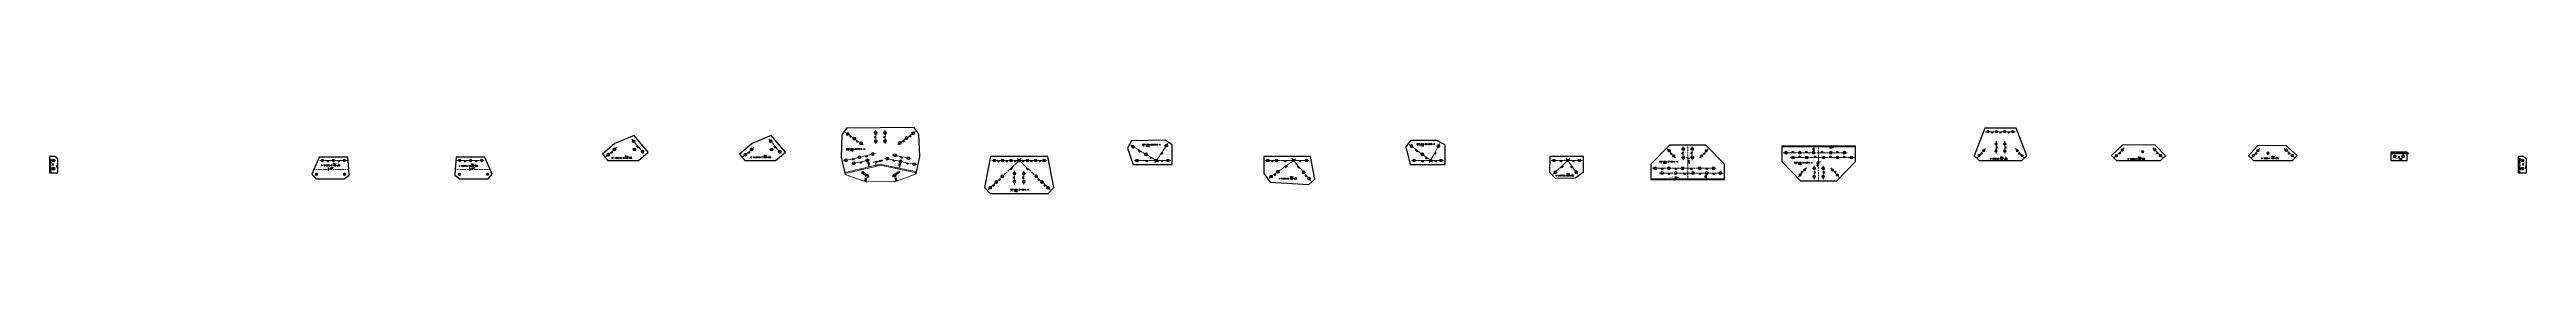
# Model space of a CAD drawing. Header units: millimetres. Extents: x -164 to 144402, y -33030 to 11430.
# Drawn here: x 71930 to 89990, y -15321 to -14838 of the extents above; entities that cross this region are included whole.
import ezdxf
from ezdxf.enums import TextEntityAlignment as Align

# ---------------------------------------------------------------- set-up
doc = ezdxf.new("R2010")
doc.units = ezdxf.units.MM
doc.header["$LTSCALE"] = 20
doc.header["$PDMODE"] = 1
doc.linetypes.add('DASHDOT2X', pattern=[1.75, 1.5, -0.125, 0, -0.125])
doc.linetypes.add('DIVIDE', pattern=[0.875, 0.5, -0.125, 0, -0.125, 0, -0.125])
for name, color, linetype, lineweight in [('1', 7, 'Continuous', 25), ('11', 3, 'Continuous', 13), ('12', 7, 'Continuous', 13), ('5', 1, 'Continuous', 13), ('7', 2, 'DASHDOT2X', 13), ('8', 3, 'DIVIDE', 13)]:
    doc.layers.add(name, color=color, linetype=linetype, lineweight=lineweight)
doc.styles.get("Standard").update_dxf_attribs({"font": 'simplex', "width": 0.7, "bigfont": 'gbhzfs.shx'})
doc.dimstyles.new('dimStyle3', dxfattribs={"dimtxt": 2.1, "dimasz": 1, "dimexe": 1.05, "dimexo": 0, "dimgap": 0.525, "dimtad": 1, "dimzin": 0, "dimdsep": 46, "dimtxsty": 'standard', "dimblk": 'OBLIQUE', "dimblk1": 'OBLIQUE', "dimblk2": 'OBLIQUE', "dimcen": 0.09, "dimadec": 0, "dimazin": 0, "dimtfac": 1, "dimtdec": 1, "dimtmove": 0, "dimatfit": 3, "dimfxl": 0, "dimtolj": 1, "dimtzin": 0, "dimarcsym": 0})
doc.dimstyles.get("Standard").update_dxf_attribs({"dimtxt": 2.1, "dimasz": 1, "dimexe": 1.05, "dimexo": 0, "dimgap": 0.525, "dimtad": 1, "dimzin": 0, "dimdsep": 46, "dimtxsty": 'standard', "dimblk": 'OBLIQUE', "dimblk1": 'OBLIQUE', "dimblk2": 'OBLIQUE', "dimcen": 0.09, "dimadec": 0, "dimazin": 0, "dimtfac": 1, "dimtdec": 1, "dimtix": 1, "dimtmove": 0, "dimatfit": 3, "dimfxl": 0, "dimtolj": 1, "dimtzin": 0, "dimarcsym": 0})

# ---------------------------------------------------------------- blocks, each defined once
blk = doc.blocks.new('M20')
for p, q in [((-0.5, 0), (0.5, 0)), ((0, -0.5), (0, 0.5))]:
    blk.add_line(p, q)
blk.add_circle((0, 0), 1)
blk = doc.blocks.new('M16')
for p, q in [((-0.7, -0.7), (0.7, 0.7)), ((-0.4, 0), (0.4, 0)), ((0, 0.4), (0, -0.4))]:
    blk.add_line(p, q)
blk.add_circle((0, 0), 1)
for radius in [0.8, 0.6, 0.4, 0.2]:
    blk.add_arc((0, 0), radius, 225, 45)
blk = doc.blocks.new('*D53')
at = {"layer": '12', "color": 0, "lineweight": -2}
for p, q in [((78130, -15166), (78103, -15182)), ((78078, -15197), (78076, -15198)), ((78081, -15195), (78101, -15183))]:
    blk.add_line(p, q, dxfattribs=at)
at = {"layer": '12', "color": 0}
for points in [[(78078, -15196), (78079, -15197), (78081, -15195)], [(78103, -15182), (78103, -15182), (78101, -15183)]]:
    blk.add_solid(points, dxfattribs=at)
at = {"layer": 'Defpoints', "color": 0}
for p in [(78081, -15195), (78101, -15183)]:
    blk.add_point(p, dxfattribs=at)
at = {"layer": '12', "color": 0, "insert": (78115, -15169), "char_height": 10, "attachment_point": 5, "rotation": 30.7945}
blk.add_mtext('∅23.5', dxfattribs=at)
blk = doc.blocks.new('*D54')
at = {"layer": '12', "color": 0, "lineweight": -2}
for p, q in [((77851, -15168), (77878, -15184)), ((77901, -15197), (77881, -15185)), ((77903, -15198), (77905, -15200))]:
    blk.add_line(p, q, dxfattribs=at)
at = {"layer": '12', "color": 0}
for points in [[(77879, -15184), (77878, -15185), (77881, -15185)], [(77903, -15198), (77903, -15199), (77901, -15197)]]:
    blk.add_solid(points, dxfattribs=at)
at = {"layer": 'Defpoints', "color": 0}
for p in [(77881, -15185), (77901, -15197)]:
    blk.add_point(p, dxfattribs=at)
at = {"layer": '12', "color": 0, "insert": (77867, -15171), "char_height": 10, "attachment_point": 5, "rotation": 329.8671}
blk.add_mtext('∅23.5', dxfattribs=at)
blk = doc.blocks.new('*D55')
at = {"layer": '12', "color": 0, "lineweight": -2}
blk.add_line((78095, -15209), (78101, -15231), dxfattribs=at)
at = {"layer": '12', "color": 0}
blk.add_solid([(78101, -15231), (78100, -15231), (78101, -15233)], dxfattribs=at)
at = {"layer": 'Defpoints', "color": 0}
for p in [(78091, -15189), (78101, -15233)]:
    blk.add_point(p, dxfattribs=at)
at = {"layer": '12', "color": 0, "insert": (78103, -15217), "char_height": 10, "attachment_point": 5, "rotation": 283.3413}
blk.add_mtext('R45', dxfattribs=at)
blk = doc.blocks.new('*D56')
at = {"layer": '12', "color": 0, "lineweight": -2}
blk.add_line((77887, -15211), (77882, -15233), dxfattribs=at)
at = {"layer": '12', "color": 0}
blk.add_solid([(77882, -15233), (77883, -15233), (77882, -15235)], dxfattribs=at)
at = {"layer": 'Defpoints', "color": 0}
for p in [(77882, -15235), (77891, -15191)]:
    blk.add_point(p, dxfattribs=at)
at = {"layer": '12', "color": 0, "insert": (77879, -15220), "char_height": 10, "attachment_point": 5, "rotation": 78.7978}
blk.add_mtext('R45', dxfattribs=at)
blk = doc.blocks.new('*D147')
at = {"layer": '12', "color": 0, "lineweight": -2}
for p, q in [((78125, -15135), (78125, -15135)), ((78136, -15089), (78126, -15133)), ((78136, -15086), (78135, -15086))]:
    blk.add_line(p, q, dxfattribs=at)
at = {"layer": '12', "color": 0}
for points in [[(78126, -15133), (78127, -15133), (78126, -15135)], [(78135, -15089), (78136, -15089), (78136, -15087)]]:
    blk.add_solid(points, dxfattribs=at)
at = {"layer": 'Defpoints', "color": 0}
for p in [(78126, -15135), (78126, -15135), (78136, -15087)]:
    blk.add_point(p, dxfattribs=at)
at = {"layer": '12', "color": 0, "insert": (78126, -15110), "char_height": 10, "attachment_point": 5, "rotation": 78.1048}
blk.add_mtext('50', dxfattribs=at)
blk = doc.blocks.new('*D148')
at = {"layer": '12', "color": 0, "lineweight": -2}
for p, q in [((77893, -15078), (77893, -15078)), ((77893, -15081), (77903, -15124)), ((77904, -15127), (77904, -15127))]:
    blk.add_line(p, q, dxfattribs=at)
at = {"layer": '12', "color": 0}
for points in [[(77893, -15080), (77892, -15081), (77892, -15078)], [(77903, -15124), (77902, -15125), (77903, -15127)]]:
    blk.add_solid(points, dxfattribs=at)
at = {"layer": 'Defpoints', "color": 0}
for p in [(77892, -15078), (77903, -15127), (77903, -15127)]:
    blk.add_point(p, dxfattribs=at)
at = {"layer": '12', "color": 0, "insert": (77903, -15101), "char_height": 10, "attachment_point": 5, "rotation": 283.0162}
blk.add_mtext('50', dxfattribs=at)
blk = doc.blocks.new('*D149')
at = {"layer": '12', "color": 0, "lineweight": -2}
for p, q in [((84012, -15172), (84008, -15172)), ((84012, -15222), (84008, -15222)), ((84010, -15174), (84010, -15219))]:
    blk.add_line(p, q, dxfattribs=at)
at = {"layer": '12', "color": 0}
for points in [[(84009, -15174), (84010, -15174), (84010, -15172)], [(84009, -15219), (84010, -15219), (84010, -15222)]]:
    blk.add_solid(points, dxfattribs=at)
at = {"layer": 'Defpoints', "color": 0}
for p in [(84010, -15222), (84012, -15172), (84012, -15222)]:
    blk.add_point(p, dxfattribs=at)
at = {"layer": '12', "color": 0, "insert": (84004, -15197), "char_height": 10, "attachment_point": 5, "rotation": 90}
blk.add_mtext('50', dxfattribs=at)
blk = doc.blocks.new('*D150')
at = {"layer": '12', "color": 0, "lineweight": -2}
for p, q in [((84792, -14973), (84798, -14973)), ((84797, -15020), (84797, -14975)), ((84792, -15023), (84798, -15023))]:
    blk.add_line(p, q, dxfattribs=at)
at = {"layer": '12', "color": 0}
for points in [[(84796, -14975), (84797, -14975), (84797, -14973)], [(84796, -15020), (84797, -15020), (84797, -15023)]]:
    blk.add_solid(points, dxfattribs=at)
at = {"layer": 'Defpoints', "color": 0}
for p in [(84791, -14973), (84797, -14973), (84791, -15023)]:
    blk.add_point(p, dxfattribs=at)
at = {"layer": '12', "color": 0, "insert": (84791, -14998), "char_height": 10, "attachment_point": 5, "rotation": 90}
blk.add_mtext('50', dxfattribs=at)

msp = doc.modelspace()

# ---------------------------------------------------------------- hatches: boundary and pattern name
at = {"layer": '12'}
h = msp.add_hatch(dxfattribs=at)
h.set_pattern_fill('ANSI31', color=256, scale=5, angle=180, style=0)
h.set_pattern_definition([(225, (169677.184, -30193.436), (11.2253202, -11.2253202), [])])
edge = h.paths.add_edge_path()
edge.add_line((84561.433, -14980.762), (85097.028, -14980.762))
edge.add_line((84561.433, -14972.762), (85097.028, -14972.762))
h = msp.add_hatch(dxfattribs=at)
h.set_pattern_fill('ANSI31', color=256, scale=5, style=0)
edge = h.paths.add_edge_path()
edge.add_line((83606.724, -15213.813), (84142.319, -15213.813))
edge.add_line((83606.724, -15221.813), (84142.319, -15221.813))

# ---------------------------------------------------------------- linework, layer by layer
at = {"layer": '1'}
for p, q in [((76052.357, -14956.031), (75961.061, -15033.909)), ((76191.864, -14896.175), (76052.357, -14956.031)), ((76295.702, -15017.903), (76191.864, -14896.175)), ((77052.363, -14956.033), (76961.063, -15033.907)), ((77191.887, -14896.174), (77052.363, -14956.033)), ((77295.718, -15017.907), (77191.887, -14896.174)), ((77706.818, -14892.148), (77701.953, -15055.355)), ((77741.49, -14843.183), (77706.818, -14892.148)), ((78233.104, -14838.374), (77741.49, -14843.183)), ((78268.727, -14886.651), (78233.104, -14838.374)), ((78276.784, -15049.732), (78268.727, -14886.651)), ((79819.943, -14936.89), (79789.141, -14988.38)), ((79789.141, -14988.38), (79830, -15109.557)), ((80065.161, -14930.363), (79819.943, -14936.89)), ((80114.809, -14964.106), (80065.161, -14930.363)), ((80115, -15004.494), (80114.809, -14964.106)), ((81854.075, -14932.503), (81818.041, -14980.504)), ((81818.041, -14980.504), (81850, -15109.557)), ((82044.446, -14933.188), (81854.075, -14932.503)), ((82105, -14965.65), (82044.446, -14933.188)), ((82105, -15109.557), (82105, -14965.65)), ((83742.788, -14966.813), (83606.724, -15106.813)), ((83874.521, -14966.813), (83742.788, -14966.813)), ((84006.298, -14966.813), (83874.521, -14966.813)), ((84142.319, -15106.813), (84006.298, -14966.813)), ((84561.433, -14972.762), (84561.433, -15087.762)), ((85097.028, -15087.762), (85097.028, -14972.762)), ((86039.752, -14844.116), (85962.739, -15046.216)), ((86269.752, -14844.123), (86039.752, -14844.116)), ((86346.743, -15046.218), (86269.752, -14844.123)), ((87043.563, -14966.852), (86965.002, -15043.848)), ((87280.163, -14965.999), (87043.563, -14966.852)), ((87357.158, -15044.559), (87280.163, -14965.999)), ((88029.507, -14971.717), (87962.766, -15046.186)), ((88236.137, -14968.907), (88029.507, -14971.717)), ((88318.053, -15042.322), (88236.137, -14968.907)), ((71969.387, -15049.557), (71930, -15049.557)), ((71930, -15049.557), (71930, -15169.557)), ((71930, -15169.557), (71990, -15169.557)), ((71990, -15066.585), (71969.387, -15049.557)), ((71990, -15169.557), (71990, -15066.585)), ((73856.847, -15144.557), (73842.404, -15178.629)), ((73895, -15054.557), (73856.847, -15144.557)), ((74105, -15054.557), (73895, -15054.557)), ((74111.262, -15144.557), (74105, -15054.557)), ((74114.196, -15186.72), (74111.262, -15144.557)), ((74888.738, -15144.557), (74885.804, -15186.72)), ((74895, -15054.557), (74888.738, -15144.557)), ((75105, -15054.557), (74895, -15054.557)), ((75143.153, -15144.557), (75105, -15054.557)), ((75157.596, -15178.629), (75143.153, -15144.557)), ((75961.061, -15033.909), (76000, -15079.557)), ((76000, -15079.557), (76223.426, -15079.557)), ((76223.426, -15079.557), (76295.702, -15017.903)), ((76961.063, -15033.907), (77000, -15079.557)), ((77000, -15079.557), (77223.439, -15079.557)), ((77223.439, -15079.557), (77295.718, -15017.907)), ((77701.953, -15055.355), (77731.458, -15182.989)), ((78249.782, -15177.919), (78276.784, -15049.732)), ((78790, -15049.557), (78746.688, -15277.377)), ((79210, -15049.557), (78790, -15049.557)), ((79253.312, -15277.377), (79210, -15049.557)), ((79830, -15109.557), (80115, -15109.557)), ((80115, -15109.557), (80115, -15004.494)), ((81125, -15049.557), (80785, -15049.557)), ((80785, -15049.557), (80785, -15174.795)), ((81156.333, -15215.581), (81125, -15049.557)), ((81850, -15109.557), (82105, -15109.557)), ((82870, -15049.557), (82866.641, -15164.166)), ((82866.641, -15164.166), (82907.823, -15207.801)), ((83115, -15049.557), (82870, -15049.557)), ((83054.7, -15206.608), (83115, -15163.087)), ((83115, -15163.087), (83115, -15049.557)), ((83606.724, -15106.813), (83606.724, -15221.813)), ((84142.319, -15221.813), (84142.319, -15106.813)), ((84561.433, -15087.762), (84697.454, -15227.762)), ((84960.964, -15227.762), (85097.028, -15087.762)), ((85962.739, -15046.216), (86000, -15079.557)), ((86000, -15079.557), (86309.48, -15079.557)), ((86309.48, -15079.557), (86346.743, -15046.218)), ((86965.002, -15043.848), (87000, -15079.557)), ((87000, -15079.557), (87321.449, -15079.557)), ((87321.449, -15079.557), (87357.158, -15044.559)), ((87962.766, -15046.186), (88000, -15079.557)), ((88000, -15079.557), (88284.682, -15079.557)), ((88284.682, -15079.557), (88318.053, -15042.322)), ((89000, -15019.557), (89000, -15079.557)), ((89120, -15019.557), (89000, -15019.557)), ((89000, -15079.557), (89120, -15079.557)), ((89120, -15079.557), (89120, -15019.557)), ((89966.943, -15049.557), (89930, -15049.557)), ((89930, -15049.557), (89930, -15169.557)), ((89930, -15169.557), (89990, -15169.557)), ((89990, -15069.354), (89966.943, -15049.557)), ((89990, -15169.557), (89990, -15069.354)), ((73842.404, -15178.629), (73870.876, -15213.476)), ((73870.876, -15213.476), (74078.918, -15214.656)), ((74078.918, -15214.656), (74114.196, -15186.72)), ((74885.804, -15186.72), (74921.082, -15214.656)), ((74921.082, -15214.656), (75129.124, -15213.476)), ((75129.124, -15213.476), (75157.596, -15178.629)), ((78746.688, -15277.377), (78787.87, -15321.012)), ((78787.87, -15321.012), (79212.13, -15321.012)), ((79212.13, -15321.012), (79253.312, -15277.377)), ((80785, -15174.795), (80831.101, -15238.568)), ((80831.101, -15238.568), (81110.81, -15254.667)), ((81110.81, -15254.667), (81156.333, -15215.581)), ((82907.823, -15207.801), (83054.7, -15206.608)), ((84697.454, -15227.762), (84960.964, -15227.762)), ((84766.314, -15227.762), (84829.231, -15227.762))]:
    msp.add_line(p, q, dxfattribs=at)
at = {"layer": '12'}
for p, q in [((73962.055, -15144.557), (73961.547, -15154.541)), ((73962.055, -15144.557), (73962.055, -15129.557)), ((73967.055, -15143.557), (73969.055, -15141.557)), ((73982.055, -15143.557), (73967.055, -15143.557)), ((73969.055, -15141.557), (73971.055, -15143.557)), ((74993.945, -15144.557), (74993.437, -15154.541)), ((74993.945, -15144.557), (74993.945, -15129.557)), ((74998.945, -15143.557), (75000.945, -15141.557)), ((75013.945, -15143.557), (74998.945, -15143.557)), ((75000.945, -15141.557), (75002.945, -15143.557)), ((77953.997, -15120.937), (77953.997, -15097.168)), ((83874.521, -15062.313), (83865.452, -15058.548)), ((83874.521, -15062.313), (83889.521, -15062.313)), ((83875.521, -15082.313), (83875.521, -15067.313)), ((83875.521, -15067.313), (83877.521, -15069.313)), ((83877.521, -15069.313), (83875.521, -15071.313)), ((84829.231, -15088.262), (84820.161, -15084.496)), ((84829.231, -15088.262), (84844.231, -15088.262)), ((84830.231, -15108.262), (84830.231, -15093.262)), ((84830.231, -15093.262), (84832.231, -15095.262)), ((84832.231, -15095.262), (84830.231, -15097.262)), ((77731.458, -15182.989), (77875.783, -15233.781)), ((77888.221, -15191.333), (77893.221, -15191.333)), ((77890.721, -15193.833), (77890.721, -15188.833)), ((77890.721, -15236.333), (78090.712, -15234.377)), ((78088.212, -15189.377), (78093.212, -15189.377)), ((78090.712, -15191.877), (78090.712, -15186.877)), ((78249.782, -15177.919), (78106.478, -15231.525))]:
    msp.add_line(p, q, dxfattribs=at)
for centre in [(77890.721, -15191.333), (78090.712, -15189.377)]:
    msp.add_circle(centre, 11.75, dxfattribs=at)
for centre, start, end in [((77890.721, -15191.333), 250.611603, 271.1209993), ((78090.712, -15189.377), 270, 290.5093958)]:
    msp.add_arc(centre, 45, start, end, dxfattribs=at)
at = {"layer": '7'}
for p, q in [((76064.219, -14985.345), (75988.138, -15050.243)), ((76175.53, -14923.253), (76266.388, -15029.765)), ((77064.223, -14985.348), (76988.14, -15050.242)), ((77175.551, -14923.25), (77266.404, -15029.767)), ((77862.897, -14965.896), (77732.315, -14873.443)), ((77954.446, -14958.469), (77953.468, -14858.474)), ((78022.443, -14957.804), (78021.465, -14857.809)), ((78114.121, -14963.438), (78242.869, -14868.449)), ((80017.164, -15089.824), (79813.124, -14967.768)), ((79988.754, -15096.096), (80084.355, -14955.5)), ((82015.996, -15091.562), (81844.047, -14962.518)), ((81990.548, -15097.182), (82066.164, -14956.177)), ((83841.604, -15076.813), (83841.604, -14976.813)), ((83907.438, -15076.813), (83907.438, -14976.813)), ((86044.751, -14869.116), (86264.751, -14869.123)), ((86122.749, -14939.118), (86122.746, -15029.118)), ((86186.749, -14939.12), (86186.746, -15029.12)), ((87057.491, -14988.207), (86986.072, -15058.202)), ((87265.808, -14987.068), (87335.804, -15058.487)), ((73900, -15079.557), (74100, -15079.557)), ((75100, -15079.557), (74900, -15079.557)), ((77952.286, -15028.278), (77718.453, -15082.332)), ((77989.899, -15106.824), (77727.854, -15167.4)), ((77989.98, -15115.017), (77729.656, -15175.195)), ((77911.454, -15073.64), (77775.051, -15105.172)), ((77989.899, -15106.824), (78253.08, -15162.262)), ((77989.98, -15115.017), (78251.431, -15170.09)), ((78018.754, -15061.805), (78253.601, -15111.275)), ((78074.895, -15037.863), (78211.889, -15066.72)), ((79014.545, -15065.83), (78774.551, -15292.331)), ((79200, -15079.557), (78800, -15079.557)), ((78966, -15154.557), (78966, -15254.557)), ((78985.455, -15065.83), (79225.449, -15292.331)), ((79034, -15154.557), (79034, -15254.557)), ((79840, -15079.557), (80105, -15079.557)), ((81115, -15079.557), (80795, -15079.557)), ((81016.213, -15067.847), (80821.626, -15208.392)), ((80986.971, -15064.383), (81127.057, -15227.537)), ((81860, -15079.557), (82095, -15079.557)), ((83105, -15079.557), (82880, -15079.557)), ((83014.545, -15065.83), (82894.505, -15179.12)), ((82988.295, -15063.34), (83073.174, -15180.943)), ((83616.724, -15136.813), (84082.319, -15136.813)), ((83786.026, -15060.638), (83725.607, -14993.933)), ((83963.017, -15060.606), (84023.436, -14993.902)), ((84571.433, -15022.762), (85037.028, -15022.762)), ((84621.433, -15057.762), (85087.028, -15057.762)), ((84740.735, -15133.969), (84680.316, -15200.673)), ((84796.314, -15117.762), (84796.314, -15217.762)), ((84862.148, -15117.762), (84862.148, -15217.762)), ((84917.726, -15133.937), (84978.145, -15200.642)), ((86044.717, -14992.091), (85984.704, -15059.16)), ((86264.769, -14992.088), (86324.778, -15059.161)), ((88044.787, -14992.126), (87984.72, -15059.148)), ((88223.175, -14990.862), (88297.644, -15057.603)), ((83666.724, -15171.813), (84132.319, -15171.813))]:
    msp.add_line(p, q, dxfattribs=at)
at = {"layer": '7', "color": 0, "linetype": 'ByBlock'}
for p, q in [((84561.433, -14972.762), (85097.028, -14972.762)), ((84561.433, -14980.762), (85097.028, -14980.762)), ((83606.724, -15213.813), (84142.319, -15213.813)), ((83606.724, -15221.813), (84142.319, -15221.813))]:
    msp.add_line(p, q, dxfattribs=at)
at = {"layer": '8'}
for p, q in [((83874.521, -15221.813), (83874.521, -14966.813)), ((84829.231, -15227.762), (84829.231, -14972.762)), ((74111.262, -15144.557), (73856.847, -15144.557)), ((75143.153, -15144.557), (74888.738, -15144.557))]:
    msp.add_line(p, q, dxfattribs=at)

# ---------------------------------------------------------------- block references
at = {"layer": '5'}
for name, p, xscale, yscale, zscale in [('M20', (76049.003, -14998.324), 10.75, 10.75, 10.75), ('M20', (76188.51, -14938.469), 10.75, 10.75, 10.75), ('M20', (76194.331, -14999.223), 10.75, 10.75, 10.75), ('M20', (77049.007, -14998.327), 10.75, 10.75, 10.75), ('M20', (77188.53, -14938.467), 10.75, 10.75, 10.75), ('M20', (77194.348, -14999.222), 10.75, 10.75, 10.75), ('M20', (79830.287, -14978.036), 10.75, 10.75, 10.75), ('M20', (80073.109, -14972.038), 10.75, 10.75, 10.75), ('M20', (81860.044, -14974.522), 10.75, 10.75, 10.75), ('M20', (82056.712, -14973.803), 10.75, 10.75, 10.75), ('M20', (83841.604, -14996.813), 10.75, 10.75, 10.75), ('M20', (83907.438, -14996.813), 10.75, 10.75, 10.75), ('M16', (86064.751, -14869.116), 8.75, 8.75, 8.75), ('M16', (86122.748, -14959.118), 8.75, 8.75, 8.75), ('M16', (86124.751, -14869.118), 8.75, 8.75, 8.75), ('M16', (86184.751, -14869.12), 8.75, 8.75, 8.75), ('M16', (86186.748, -14959.12), 8.75, 8.75, 8.75), ('M16', (86244.751, -14869.122), 8.75, 8.75, 8.75), ('M20', (71960, -15079.557), 10.75, 10.75, 10.75), ('M20', (71960, -15139.557), 10.75, 10.75, 10.75), ('M16', (73920, -15079.557), 8.75, 8.75, 8.75), ('M16', (74000, -15079.557), 8.75, 8.75, 8.75), ('M16', (74080, -15079.557), 8.75, 8.75, 8.75), ('M16', (74920, -15079.557), 8.75, 8.75, 8.75), ('M16', (75000, -15079.557), 8.75, 8.75, 8.75), ('M16', (75080, -15079.557), 8.75, 8.75, 8.75), ('M20', (76003.354, -15037.263), 10.75, 10.75, 10.75), ('M20', (76253.408, -15014.549), 10.75, 10.75, 10.75), ('M20', (77003.357, -15037.264), 10.75, 10.75, 10.75), ('M20', (77253.425, -15014.55), 10.75, 10.75, 10.75), ('M20', (78820, -15079.557), 10.75, 10.75, 10.75), ('M20', (78880, -15079.557), 10.75, 10.75, 10.75), ('M20', (78940, -15079.557), 10.75, 10.75, 10.75), ('M20', (78966, -15174.557), 10.75, 10.75, 10.75), ('M20', (79000, -15079.557), 10.75, 10.75, 10.75), ('M20', (79034, -15174.557), 10.75, 10.75, 10.75), ('M20', (79060, -15079.557), 10.75, 10.75, 10.75), ('M20', (79120, -15079.557), 10.75, 10.75, 10.75), ('M20', (79180, -15079.557), 10.75, 10.75, 10.75), ('M20', (79860, -15079.557), 10.75, 10.75, 10.75), ('M20', (79924.686, -15034.504), 10.75, 10.75, 10.75), ('M20', (80000, -15079.557), 10.75, 10.75, 10.75), ('M20', (80085, -15079.557), 10.75, 10.75, 10.75), ('M20', (80815, -15079.557), 10.75, 10.75, 10.75), ('M20', (80875, -15079.557), 10.75, 10.75, 10.75), ('M20', (80886.465, -15161.532), 10.75, 10.75, 10.75), ('M20', (81000, -15079.557), 10.75, 10.75, 10.75), ('M20', (81074.943, -15166.841), 10.75, 10.75, 10.75), ('M20', (81095, -15079.557), 10.75, 10.75, 10.75), ('M20', (81880, -15079.557), 10.75, 10.75, 10.75), ('M20', (81940.018, -15034.557), 10.75, 10.75, 10.75), ('M20', (82000, -15079.557), 10.75, 10.75, 10.75), ('M20', (82075, -15079.557), 10.75, 10.75, 10.75), ('M20', (82900, -15079.557), 10.75, 10.75, 10.75), ('M20', (82909.05, -15165.393), 10.75, 10.75, 10.75), ('M20', (83000, -15079.557), 10.75, 10.75, 10.75), ('M20', (83061.469, -15164.725), 10.75, 10.75, 10.75), ('M20', (83085, -15079.557), 10.75, 10.75, 10.75), ('M20', (83636.724, -15136.813), 10.75, 10.75, 10.75), ('M20', (83686.724, -15171.813), 10.75, 10.75, 10.75), ('M20', (83736.724, -15136.813), 10.75, 10.75, 10.75), ('M16', (83739.033, -15008.756), 8.75, 8.75, 8.75), ('M16', (83772.599, -15045.815), 8.75, 8.75, 8.75), ('M20', (83786.724, -15171.813), 10.75, 10.75, 10.75), ('M20', (83836.724, -15136.813), 10.75, 10.75, 10.75), ('M20', (83841.604, -15056.813), 10.75, 10.75, 10.75), ('M20', (83907.438, -15056.813), 10.75, 10.75, 10.75), ('M20', (83912.319, -15171.813), 10.75, 10.75, 10.75), ('M20', (83962.319, -15136.813), 10.75, 10.75, 10.75), ('M16', (83976.444, -15045.783), 8.75, 8.75, 8.75), ('M16', (84010.01, -15008.725), 8.75, 8.75, 8.75), ('M20', (84012.319, -15171.813), 10.75, 10.75, 10.75), ('M20', (84062.319, -15136.813), 10.75, 10.75, 10.75), ('M20', (84112.319, -15171.813), 10.75, 10.75, 10.75), ('M16', (85998.04, -15044.256), 8.75, 8.75, 8.75), ('M16', (86031.381, -15006.995), 8.75, 8.75, 8.75), ('M16', (86122.747, -15009.118), 8.75, 8.75, 8.75), ('M16', (86186.747, -15009.12), 8.75, 8.75, 8.75), ('M16', (86278.104, -15006.993), 8.75, 8.75, 8.75), ('M16', (86311.442, -15044.256), 8.75, 8.75, 8.75), ('M16', (87000.356, -15044.203), 8.75, 8.75, 8.75), ('M16', (87043.207, -15002.206), 8.75, 8.75, 8.75), ('M16', (87191.879, -15015.667), 8.75, 8.75, 8.75), ('M16', (87279.807, -15001.352), 8.75, 8.75, 8.75), ('M16', (87321.804, -15044.203), 8.75, 8.75, 8.75), ('M16', (87998.068, -15044.254), 8.75, 8.75, 8.75), ('M16', (88031.439, -15007.02), 8.75, 8.75, 8.75), ('M16', (88104.832, -15026.145), 8.75, 8.75, 8.75), ('M16', (88238.069, -15004.21), 8.75, 8.75, 8.75), ('M16', (88282.75, -15044.254), 8.75, 8.75, 8.75), ('M20', (89030, -15049.557), 10.75, 10.75, 10.75), ('M20', (89090, -15049.557), 10.75, 10.75, 10.75), ('M20', (89960, -15079.557), 10.75, 10.75, 10.75), ('M20', (89960, -15139.557), 10.75, 10.75, 10.75), ('M16', (73876.316, -15180.622), 8.75, 8.75, 8.75), ('M16', (74080.645, -15181.4), 8.75, 8.75, 8.75), ('M16', (74919.355, -15181.4), 8.75, 8.75, 8.75), ('M16', (75123.684, -15180.622), 8.75, 8.75, 8.75), ('M20', (78789.096, -15278.604), 10.75, 10.75, 10.75), ('M20', (78832.732, -15237.422), 10.75, 10.75, 10.75), ('M20', (78876.367, -15196.24), 10.75, 10.75, 10.75), ('M20', (78966, -15234.557), 10.75, 10.75, 10.75), ('M20', (79034, -15234.557), 10.75, 10.75, 10.75), ('M20', (79123.633, -15196.24), 10.75, 10.75, 10.75), ('M20', (79167.268, -15237.422), 10.75, 10.75, 10.75), ('M20', (79210.904, -15278.604), 10.75, 10.75, 10.75), ('M20', (80837.839, -15196.681), 10.75, 10.75, 10.75), ('M20', (81114.029, -15212.363), 10.75, 10.75, 10.75)]:
    msp.add_blockref(name, p, dxfattribs=dict(at, xscale=xscale, yscale=yscale, zscale=zscale))
for name, p, xscale, yscale, zscale, rotation in [('M20', (77748.638, -14885), 10.75, 10.75, 10.75, 348.1048043133905), ('M20', (77797.606, -14919.67), 10.75, 10.75, 10.75, 348.1048043133905), ('M20', (77846.574, -14954.339), 10.75, 10.75, 10.75, 348.1048043133905), ('M20', (77953.664, -14878.473), 10.75, 10.75, 10.75, 348.1048043133905), ('M20', (77954.251, -14938.47), 10.75, 10.75, 10.75, 348.1048043133905), ('M20', (78021.661, -14877.808), 10.75, 10.75, 10.75, 348.1048043133905), ('M20', (78022.248, -14937.805), 10.75, 10.75, 10.75, 348.1048043133905), ('M20', (78130.214, -14951.564), 10.75, 10.75, 10.75, 348.1048043133905), ('M20', (78178.495, -14915.943), 10.75, 10.75, 10.75, 348.1048043133905), ('M20', (78226.775, -14880.323), 10.75, 10.75, 10.75, 348.1048043133905), ('M20', (77737.939, -15077.828), 10.75, 10.75, 10.75, 348.1048043133905), ('M20', (77794.537, -15100.667), 10.75, 10.75, 10.75, 348.1048043133905), ('M20', (77835.37, -15055.305), 10.75, 10.75, 10.75, 348.1048043133905), ('M20', (77891.968, -15078.144), 10.75, 10.75, 10.75, 348.1048043133905), ('M20', (77932.8, -15032.782), 10.75, 10.75, 10.75, 348.1048043133905), ('M20', (78038.325, -15065.928), 10.75, 10.75, 10.75, 348.1048043133905), ('M20', (78094.465, -15041.986), 10.75, 10.75, 10.75, 348.1048043133905), ('M20', (78136.177, -15086.54), 10.75, 10.75, 10.75, 348.1048043133905), ('M20', (78192.318, -15062.598), 10.75, 10.75, 10.75, 348.1048043133905), ('M20', (78234.03, -15107.152), 10.75, 10.75, 10.75, 348.1048043133905), ('M20', (84591.433, -15022.762), 10.75, 10.75, 10.75, 180), ('M20', (84641.433, -15057.762), 10.75, 10.75, 10.75, 180), ('M20', (84691.433, -15022.762), 10.75, 10.75, 10.75, 180), ('M16', (84727.308, -15148.792), 8.75, 8.75, 8.75, 180), ('M20', (84741.433, -15057.762), 10.75, 10.75, 10.75, 180), ('M20', (84791.433, -15022.762), 10.75, 10.75, 10.75, 180), ('M20', (84796.314, -15137.762), 10.75, 10.75, 10.75, 180), ('M20', (84862.148, -15137.762), 10.75, 10.75, 10.75, 180), ('M20', (84867.028, -15057.762), 10.75, 10.75, 10.75, 180), ('M20', (84917.028, -15022.762), 10.75, 10.75, 10.75, 180), ('M16', (84931.152, -15148.76), 8.75, 8.75, 8.75, 180), ('M20', (84967.028, -15057.762), 10.75, 10.75, 10.75, 180), ('M20', (85017.028, -15022.762), 10.75, 10.75, 10.75, 180), ('M20', (85067.028, -15057.762), 10.75, 10.75, 10.75, 180), ('M16', (84693.742, -15185.85), 8.75, 8.75, 8.75, 180), ('M20', (84796.314, -15197.762), 10.75, 10.75, 10.75, 180), ('M20', (84862.148, -15197.762), 10.75, 10.75, 10.75, 180), ('M16', (84964.718, -15185.819), 8.75, 8.75, 8.75, 180)]:
    msp.add_blockref(name, p, dxfattribs=dict(at, xscale=xscale, yscale=yscale, zscale=zscale, rotation=rotation))

# ---------------------------------------------------------------- texts
at = {"layer": '11', "width": 0.7}
for s, rotation, p in [('100', 310.4651205, (76219.818, -14977.482)), ('100', 310.4622275, (77219.836, -14977.482)), ('60', 324.7013533, (77772.255, -14903.559)), ('60', 324.7013533, (77821.223, -14938.229)), ('60', 270.5604986, (77952.457, -14908.486)), ('60', 270.5604996, (78020.454, -14907.821)), ('60', 36.419646, (78155.245, -14934.961)), ('60', 36.419646, (78203.525, -14899.34)), ('60', 359.9981511, (86094.751, -14870.617)), ('50', 89.9981511, (86124.248, -14984.118)), ('60', 359.9981511, (86154.751, -14870.619)), ('50', 89.9981511, (86188.248, -14984.12)), ('60', 359.9981511, (86214.751, -14870.621)), ('60', 270, (71958.5, -15109.557)), ('60', 40.4651205, (76027.152, -15018.935)), ('60', 40.4622275, (77027.155, -15018.936)), ('100', 13.0161949, (77786.992, -15068.028)), ('100', 13.0161949, (77843.59, -15090.867)), ('100', 13.0161949, (77884.423, -15045.505)), ('反面焊板334H、335H', 13.0161949, (77964.736, -15084.161)), ('100', 348.1048043, (78086.942, -15077.702)), ('100', 348.1048043, (78143.083, -15053.759)), ('100', 348.1048043, (78184.795, -15098.314)), ('170', 43.3433145, (78939.213, -15138.989)), ('170', 316.6566855, (79060.787, -15138.989)), ('110', 329.1123808, (79876.716, -15007.557)), ('87', 329.1123808, (79961.573, -15058.318)), ('130', 55.7854779, (80037.795, -15026.641)), ('140', 35.8303133, (80944.111, -15121.761)), ('115', 310.6497179, (81036.333, -15124.176)), ('100', 323.1218907, (81899.131, -15005.74)), ('75', 323.1218907, (81969.109, -15058.257)), ('120', 61.7969761, (82029.678, -15027.389)), ('125', 43.3428747, (82955.554, -15123.566)), ('105', 305.819458, (83029.518, -15123.019)), ('50', 312.1689983, (83754.705, -15028.293)), ('60', 270, (83840.104, -15026.813)), ('60', 270, (83905.938, -15026.813)), ('50', 47.8305015, (83994.338, -15028.261)), ('100', 180, (84641.433, -15021.262)), ('100', 180, (84691.433, -15056.262)), ('50', 227.8305015, (84709.413, -15166.314)), ('100', 180, (84741.433, -15021.262)), ('125', 180, (84804.231, -15056.262)), ('60', 90, (84797.814, -15167.762)), ('125', 180, (84854.231, -15021.262)), ('60', 90, (84863.648, -15167.762)), ('100', 180, (84917.028, -15056.262)), ('50', 132.1689983, (84949.047, -15166.282)), ('100', 180, (84967.028, -15021.262)), ('100', 180, (85017.028, -15056.262)), ('50', 48.1779813, (86015.828, -15026.626)), ('50', 311.818321, (86293.655, -15026.625)), ('60', 44.4234788, (87022.831, -15024.276)), ('60', 314.4234788, (87299.735, -15023.828)), ('50', 48.1324652, (88015.87, -15026.638)), ('60', 318.1324652, (88259.408, -15025.349)), ('60', 90, (89961.5, -15109.557)), ('60', 43.3433145, (78811.943, -15259.104)), ('60', 43.3433145, (78855.579, -15217.921)), ('60', 270, (78964.5, -15204.557)), ('60', 270, (79032.5, -15204.557)), ('60', 316.6566855, (79144.421, -15217.921)), ('60', 316.6566855, (79188.057, -15259.104)), ('60', 35.8303133, (80863.03, -15180.323)), ('60', 310.6497179, (81093.348, -15190.579))]:
    msp.add_text(s, height=8, rotation=rotation, dxfattribs=at).set_placement(p, align=Align.TOP_CENTER)
for s, p in [('80', (73960, -15081.057)), ('80', (74040, -15081.057)), ('80', (74960, -15081.057)), ('80', (75040, -15081.057)), ('60', (78850, -15081.057)), ('60', (78910, -15081.057)), ('60', (78970, -15081.057)), ('60', (79030, -15081.057)), ('60', (79090, -15081.057)), ('60', (79150, -15081.057)), ('140', (79930, -15081.057)), ('85', (80042.5, -15081.057)), ('60', (80845, -15081.057)), ('125', (80937.5, -15081.057)), ('95', (81047.5, -15081.057)), ('120', (81940, -15081.057)), ('75', (82037.5, -15081.057)), ('100', (82950, -15081.057)), ('85', (83042.5, -15081.057)), ('100', (83686.724, -15138.313)), ('100', (83786.724, -15138.313)), ('125', (83899.521, -15138.313)), ('100', (84012.319, -15138.313)), ('60', (89060, -15051.057)), ('100', (83736.724, -15173.313)), ('125', (83849.521, -15173.313)), ('100', (83962.319, -15173.313)), ('100', (84062.319, -15173.313))]:
    msp.add_text(s, height=8, dxfattribs=at).set_placement(p, align=Align.TOP_CENTER)
at = {"layer": '12', "width": 0.7}
for s, p in [('存档编号：1138 ', (79897.252, -14981)), ('5B2F-ZBCK 322H#Q345 -8 ', (79897.252, -14969.8)), ('存档编号：1138 ', (81897.635, -14977.861)), ('5B2F-ZBCK 324H#Q345 -8 ', (81897.635, -14966.661)), ('反面打坡口与板320H焊', (84869.9, -14991.91)), ('存档编号：1138 ', (83667.909, -15105.627)), ('5B2F-ZBCK 334H#Q345 -8 ', (83667.909, -15094.427)), ('存档编号：1138 ', (84650.345, -15113.331)), ('5B2F-ZBCK 335H#Q345 -8 ', (84650.345, -15102.131)), ('5B2F-ZBCK 348#Q235 -8 ', (89003.977, -15033.168)), ('存档编号：1138 ', (89030.524, -15075.13)), ('存档编号：1138 ', (78935.6, -15311.012)), ('5B2F-ZBCK 321H#Q345 -8 ', (78935.6, -15299.812)), ('反面打坡口与板320H焊', (83740.239, -15209.914))]:
    msp.add_text(s, height=8, dxfattribs=at).set_placement(p, align=Align.BOTTOM_LEFT)
for s, height, rotation, p in [('5B2F-ZBCK 2-151#Q235 -8 ', 5.6, 270, (71934.606, -15068.709)), ('存档编号：1138 ', 5.6, 270, (71978.129, -15093.255)), ('5B2F-ZBCK 2-153#Q235 -6 ', 8, 180, (74048.933, -15109.543)), ('存档编号：1138 ', 8, 180, (74048.933, -15098.343)), ('5B2F-ZBCK 2-154#Q235 -6 ', 8, 180, (75054.482, -15113.505)), ('存档编号：1138 ', 8, 180, (75054.482, -15102.305)), ('5B2F-ZBCK 2-158H#Q345 -24 ', 8, 180, (76177.589, -15054.469)), ('存档编号：1138 ', 8, 180, (76177.589, -15043.269)), ('5B2F-ZBCK 2-159H#Q345 -24 ', 8, 180, (77189.552, -15050.584)), ('存档编号：1138 ', 8, 180, (77189.552, -15039.384)), ('存档编号：1138 ', 8, 0.5604991, (77739.515, -15014.334)), ('5B2F-ZBCK 320H#Q345 -14 ', 8, 0.5604991, (77739.406, -15003.134)), ('5B2F-ZBCK 344#Q235 -6 ', 8, 180, (86204.627, -15060.791)), ('存档编号：1138 ', 8, 180, (86204.627, -15049.591)), ('5B2F-ZBCK 346#Q235 -8 ', 8, 180, (87209.176, -15062.433)), ('存档编号：1138 ', 8, 180, (87209.176, -15051.233)), ('5B2F-ZBCK 347#Q235 -8 ', 8, 180, (88183.061, -15057.23)), ('存档编号：1138 ', 8, 180, (88183.061, -15046.03)), ('5B2F-ZBCK 348A#Q235 -8 ', 6.4, 270, (89935.229, -15061.55)), ('存档编号：1138 ', 6.4, 270, (89977.541, -15097.326)), ('5B2F-ZBCK 323H#Q345 -8 ', 8, 180, (81026.463, -15205.802)), ('存档编号：1138 ', 8, 180, (81026.463, -15194.602)), ('5B2F-ZBCK 325H#Q345 -8 ', 8, 180, (83043.545, -15183.555)), ('存档编号：1138 ', 8, 180, (83043.545, -15172.355))]:
    msp.add_text(s, height=height, rotation=rotation, dxfattribs=at).set_placement(p, align=Align.BOTTOM_LEFT)
for p in [(73984.055, -15141.557), (75015.945, -15141.557)]:
    msp.add_text('正曲3.3°', height=8, dxfattribs=at).set_placement(p, align=Align.BOTTOM_CENTER)
for rotation, p in [(270, (83877.521, -15084.313)), (90, (84826.308, -15111.195))]:
    msp.add_text('正曲24.9°', height=8, rotation=rotation, dxfattribs=at).set_placement(p, align=Align.BOTTOM_CENTER)

# ---------------------------------------------------------------- dimensions: what is measured, and where the dimension line sits
at = {"layer": '12'}
for p1, p2, distance, picture, middle in [((84791.433, -15022.762), (84791.433, -14972.762), -5.335, '*D150', (84791.143, -14997.762)), ((77891.968, -15078.144), (77903.229, -15126.86), 0, '*D148', (77903.079, -15101.235)), ((78136.177, -15086.54), (78125.871, -15135.466), 0, '*D147', (78125.52, -15109.844)), ((84012.319, -15171.813), (84012.319, -15221.813), -2.745, '*D149', (84003.948, -15196.813))]:
    dim = msp.add_aligned_dim(p1=p1, p2=p2, distance=distance, dimstyle='dimStyle3', override={"dimtxt": 10, "dimasz": 2.5, "dimexe": 1.25, "dimexo": 0.625, "dimgap": 0.625, "dimzin": 8, "dimcen": 2.5, "dimtdec": 2, "dimtolj": 0, "dimtzin": 8}, dxfattribs=at)
    dim.commit()
    dim.dimension.update_dxf_attribs({"geometry": picture, "text_midpoint": middle})
for p1, p2, picture, middle in [((77900.884, -15197.232), (77880.559, -15185.435), '*D54', (77866.554, -15170.802)), ((78080.618, -15195.392), (78100.805, -15183.361), '*D53', (78114.64, -15168.568))]:
    dim = msp.add_diameter_dim_2p(p1=p1, p2=p2, dimstyle='standard', override={"dimtxt": 10, "dimasz": 2.5, "dimexe": 1.25, "dimexo": 0.625, "dimgap": 0.625, "dimzin": 8, "dimcen": 2.5, "dimtdec": 2, "dimtix": 0, "dimtolj": 0, "dimtzin": 8}, dxfattribs=at)
    dim.commit()
    dim.dimension.update_dxf_attribs({"geometry": picture, "text_midpoint": middle})
for center, mpoint, picture, middle in [((77890.721, -15191.333), (77881.979, -15235.476), '*D56', (77884.853, -15220.966)), ((78090.712, -15189.377), (78101.096, -15233.162), '*D55', (78097.682, -15218.77))]:
    dim = msp.add_radius_dim(center=center, mpoint=mpoint, dimstyle='standard', override={"dimtxt": 10, "dimasz": 2.5, "dimexe": 1.25, "dimexo": 0.625, "dimgap": 0.625, "dimzin": 8, "dimcen": 2.5, "dimtdec": 2, "dimtix": 0, "dimtolj": 0, "dimtzin": 8}, dxfattribs=at)
    dim.commit()
    dim.dimension.update_dxf_attribs({"geometry": picture, "text_midpoint": middle, "dimtype": 164})

doc.saveas('drawing.dxf')
